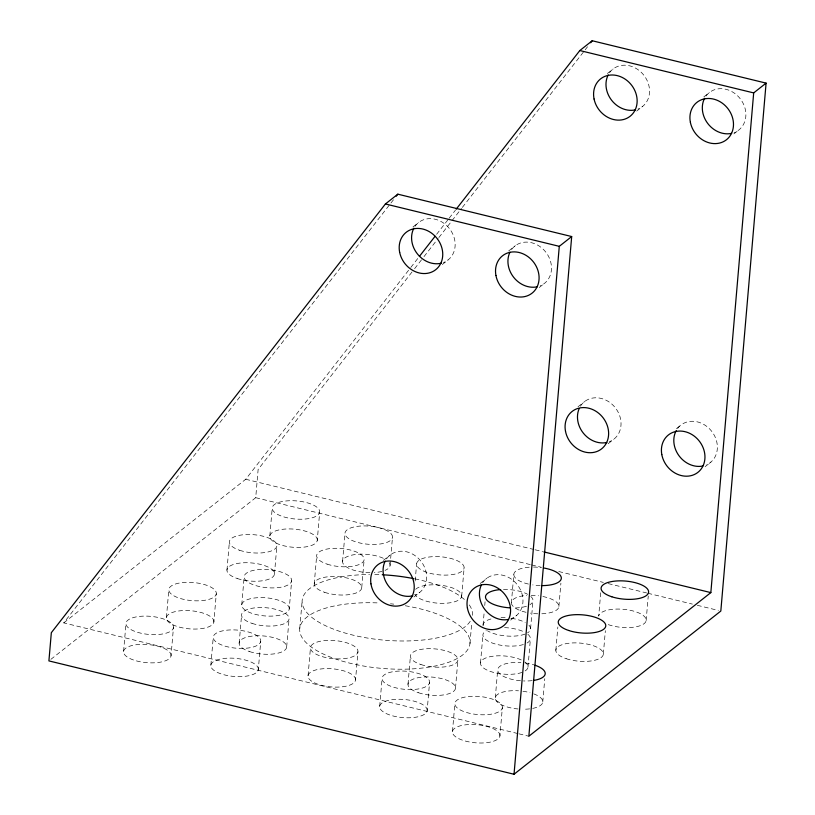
<?xml version="1.0" encoding="UTF-8"?>
<svg xmlns="http://www.w3.org/2000/svg" width="815" height="815" viewBox="0 0 815 815"><rect width="100%" height="100%" fill="white"/><g stroke="black" fill="none" stroke-linecap="round" stroke-linejoin="round"><path stroke-width="0.61" stroke-dasharray="4.08 3.06" d="M123.595 651.348L126.019 623.118M166.423 617.556L168.848 589.327M171.028 655.851A23.829 9.077 4.9 0 0 136.625 644.685A23.829 9.077 4.9 0 0 134.281 660.262A23.829 9.077 4.9 0 0 171.028 655.851L173.452 627.632A23.829 9.077 4.9 0 0 139.049 616.456A23.829 9.077 4.9 0 0 136.696 632.043A23.829 9.077 4.9 0 0 173.452 627.632M213.856 622.039A23.829 9.077 4.9 0 0 179.432 610.883A23.829 9.077 4.9 0 0 177.14 626.47A23.829 9.077 4.9 0 0 213.856 622.039L216.281 593.819A23.829 9.077 4.9 0 0 181.847 582.664A23.829 9.077 4.9 0 0 179.555 598.241A23.829 9.077 4.9 0 0 216.281 593.819M210.851 665.264L213.275 637.045M226.967 570.093L229.382 541.873M241.749 604.791L244.174 576.572M239.172 643.218L241.586 614.999M50.907 659.325L255.716 497.69L258.131 469.46L413.837 269.663M258.324 669.492A23.829 9.077 4.9 0 0 223.575 658.51A23.829 9.077 4.9 0 0 221.874 674.148A23.829 9.077 4.9 0 0 258.324 669.492L260.739 641.273A23.829 9.077 4.9 0 0 225.989 630.28A23.829 9.077 4.9 0 0 224.288 645.918A23.829 9.077 4.9 0 0 260.739 641.273M269.826 535.934L272.251 507.714M274.461 573.892L276.886 545.673M289.233 608.958A23.829 9.077 4.9 0 0 254.402 598.006A23.829 9.077 4.9 0 0 252.844 613.654A23.829 9.077 4.9 0 0 289.233 608.958L291.648 580.738A23.829 9.077 4.9 0 0 256.827 569.787A23.829 9.077 4.9 0 0 255.258 585.435A23.829 9.077 4.9 0 0 291.648 580.738M286.676 646.815L289.101 618.595M299.767 628.385L302.192 600.166M317.259 540.447A23.829 9.077 4.9 0 0 282.856 529.271A23.829 9.077 4.9 0 0 280.513 544.848A23.829 9.077 4.9 0 0 317.259 540.447L319.674 512.217A23.829 9.077 4.9 0 0 285.281 501.052A23.829 9.077 4.9 0 0 282.927 516.629A23.829 9.077 4.9 0 0 319.674 512.217M314.233 583.978L316.658 555.759M308.06 675.778L310.474 647.558M342.585 561.352L345.01 533.132M361.748 587.574L364.162 559.355M355.534 679.944A23.829 9.077 4.9 0 0 320.703 668.993A23.829 9.077 4.9 0 0 319.144 684.641A23.829 9.077 4.9 0 0 355.534 679.944L357.948 651.725A23.829 9.077 4.9 0 0 323.127 640.773A23.829 9.077 4.9 0 0 321.558 656.421A23.829 9.077 4.9 0 0 357.948 651.725M390.069 565.467L392.484 537.248A23.829 9.077 4.9 0 0 357.602 526.327A23.829 9.077 4.9 0 0 356.145 541.985A23.829 9.077 4.9 0 0 392.484 537.248M379.688 706.391L382.103 678.172M415.161 580.952L416.628 563.766M407.999 684.366L410.414 656.136M427.152 710.66A23.829 9.077 4.9 0 0 392.453 699.647A23.829 9.077 4.9 0 0 390.65 715.275A23.829 9.077 4.9 0 0 427.152 710.66L429.566 682.44A23.829 9.077 4.9 0 0 394.868 671.417A23.829 9.077 4.9 0 0 393.075 687.055A23.829 9.077 4.9 0 0 429.566 682.44M461.687 596.162L464.102 567.943A23.829 9.077 4.9 0 0 429.281 556.991A23.829 9.077 4.9 0 0 427.722 572.639A23.829 9.077 4.9 0 0 464.102 567.943M455.504 687.962L457.928 659.743M452.478 731.493L454.902 703.274M469.97 643.544L471.763 622.691M483.061 625.115L484.12 612.849M484.752 605.484L485.068 601.806M480.514 662.972L482.928 634.753M495.296 697.844L497.71 669.624M499.911 736.006A23.829 9.077 4.9 0 0 465.518 724.83A23.829 9.077 4.9 0 0 463.165 740.407A23.829 9.077 4.9 0 0 499.911 736.006L502.335 707.787A23.829 9.077 4.9 0 0 467.932 696.611A23.829 9.077 4.9 0 0 465.589 712.188A23.829 9.077 4.9 0 0 502.335 707.787M529.22 567.199A23.829 9.077 4.9 0 0 513.827 574.432L511.402 602.652A23.829 9.077 4.9 0 1 526.796 595.419M530.575 628.722L532.99 600.492M527.988 667.149L530.402 638.919M542.759 702.051L544.766 678.732M558.907 606.452L560.903 583.143M555.85 650.268L557.847 626.959M600.716 592.77L598.709 616.079A23.829 9.077 4.9 0 1 628.681 610.007A23.829 9.077 4.9 0 1 643.544 624.056A23.829 9.077 4.9 0 1 607.389 624.29M603.355 654.007L605.351 630.698M646.142 620.592L648.251 596.05M517.719 733.52L63.743 622.884L394.704 198.188M63.743 622.884L245.722 479.261L410.037 268.41M410.821 267.412L418.645 257.367M436.636 234.282L448.372 219.215M449.157 218.216L455.412 210.178M414.621 268.665L423.23 257.622M424.004 256.613L438.093 238.54M438.878 237.542L461.565 208.416M462.349 207.417L584.406 50.795M585.19 49.786L587.534 46.771M412.971 226.947L418.696 222.424M607.379 73.503L613.104 68.99M442.321 264.488L448.046 259.965M636.698 111.074L642.424 106.561M508.692 250.918L515.375 245.641M703.844 96.893L709.57 92.37M539.275 287.471L544.053 283.702M733.867 133.894L738.645 130.135M383.345 560.404L390.028 555.137M578.039 406.746L584.722 401.479M413.969 596.947L419.694 592.423M608.061 443.757L613.787 439.244M480.208 583.479L486.942 578.171M676.481 428.588L681.299 424.778M510.679 620.113L516.466 615.549M705.118 466.659L710.894 462.095M245.722 479.261L533.947 549.493M535.19 549.799L542.607 551.612M255.716 497.69L530.331 564.612M531.563 564.907L541.466 567.322M558.784 571.539L603.314 582.399M608.265 583.601L646.611 592.943M647.843 593.249L692.373 604.098M697.324 605.311L718.351 610.435M518.961 733.826L528.854 736.24M470.224 621.264A85.443 32.559 4.9 0 1 380.208 639.775A85.443 32.559 4.9 0 1 302.284 603.589A85.443 32.559 4.9 0 1 369.541 574.504M374.808 574.524A85.443 32.559 4.9 0 1 380.116 574.677M414.927 578.874A85.443 32.559 4.9 0 1 465.793 600.818M469.318 604.954A85.443 32.559 4.9 0 1 472.394 615.325M527.906 634.315A23.829 9.077 4.9 0 1 527.04 643.015M523.352 644.543A23.829 9.077 4.9 0 1 491.985 642.923A23.829 9.077 4.9 0 1 486.3 630.657M504.587 627.611A23.829 9.077 4.9 0 1 524.595 632.175M532.042 680.647A23.829 9.077 4.9 0 1 523.475 680.943M520.49 680.759A23.829 9.077 4.9 0 1 497.69 669.899A23.829 9.077 4.9 0 1 520.907 662.575M525.369 663.023A23.829 9.077 4.9 0 1 533.723 664.826M530.799 596.448A23.829 9.077 4.9 0 1 529.974 604.659M526.449 606.238A23.829 9.077 4.9 0 1 513.532 607.97M503.487 589.439A23.829 9.077 4.9 0 1 527.641 594.288M540.131 585.577A23.829 9.077 4.9 0 1 532.715 584.895M528.446 584.07A23.829 9.077 4.9 0 1 513.827 574.432M533.53 567.057A23.829 9.077 4.9 0 1 540.966 567.566M580.412 406.227A23.829 20.416 51.7 0 1 615.019 407.388A23.829 20.416 51.7 0 1 609.294 441.72M677.662 428.384A23.829 20.416 51.7 0 1 711.577 431.145A23.829 20.416 51.7 0 1 706.554 464.825M609.559 72.688A23.829 20.416 51.7 0 1 643.881 75.245A23.829 20.416 51.7 0 1 637.962 109.088M705.994 96.038A23.829 20.416 51.7 0 1 740.336 98.87A23.829 20.416 51.7 0 1 734.152 132.621M482.551 582.827A23.829 20.416 51.7 0 1 517.219 584.61A23.829 20.416 51.7 0 1 510.913 618.748M386.524 558.886A23.829 20.416 51.7 0 1 420.815 561.046A23.829 20.416 51.7 0 1 415.263 595.011M511.616 249.441A23.829 20.416 51.7 0 1 545.734 252.029A23.829 20.416 51.7 0 1 540.325 285.81M415.029 226.315A23.829 20.416 51.7 0 1 449.473 228.648A23.829 20.416 51.7 0 1 443.38 262.573M405.32 605.759A85.443 32.559 4.9 0 1 451.867 661.036A85.443 32.559 4.9 0 1 309.405 645.592A85.443 32.559 4.9 0 1 379.831 602.998M390.528 603.793A85.443 32.559 4.9 0 1 393.727 604.129M415.65 589.306A23.829 9.077 4.9 0 1 453.018 588.135A23.829 9.077 4.9 0 1 450.328 602.754A23.829 9.077 4.9 0 1 414.733 594.308M528.966 625.237A23.829 9.077 4.9 0 1 527.56 632.878M525.023 634.101A23.829 9.077 4.9 0 1 487.513 630.81M483.101 625.696A23.829 9.077 4.9 0 1 492.983 618.504M501.062 617.658A23.829 9.077 4.9 0 1 506.971 617.821M511.423 618.32A23.829 9.077 4.9 0 1 525.217 622.507M524.779 661.984A23.829 9.077 4.9 0 1 524.616 671.244M521.967 672.426A23.829 9.077 4.9 0 1 487.696 670.378A23.829 9.077 4.9 0 1 487.92 657.247A23.829 9.077 4.9 0 1 522.17 660.394M533.754 693.871A23.829 9.077 4.9 0 1 532.205 708.49M529.628 708.877A23.829 9.077 4.9 0 1 522.537 709.213M518.075 708.979A23.829 9.077 4.9 0 1 495.276 698.129A23.829 9.077 4.9 0 1 518.493 690.804M522.955 691.252A23.829 9.077 4.9 0 1 529.995 692.668M542.892 596.509A23.829 9.077 4.9 0 1 558.876 606.737A23.829 9.077 4.9 0 1 540.651 613.817M537.717 613.797A23.829 9.077 4.9 0 1 530.29 613.114M526.021 612.299A23.829 9.077 4.9 0 1 511.423 603.232M531.115 595.286A23.829 9.077 4.9 0 1 538.542 595.785M389.163 562.574A23.829 9.077 4.9 0 1 385.037 570.388M381.96 571.407A23.829 9.077 4.9 0 1 374.289 572.578M369.949 572.68A23.829 9.077 4.9 0 1 343.787 564.632A23.829 9.077 4.9 0 1 355.177 554.546A23.829 9.077 4.9 0 1 385.149 559.233M239.641 550.278A23.829 9.077 4.9 0 0 276.815 546.233A23.829 9.077 4.9 0 0 242.952 534.793A23.829 9.077 4.9 0 0 239.641 550.278M252.069 623.383A23.829 9.077 4.9 0 0 289.04 619.166A23.829 9.077 4.9 0 0 254.922 607.847A23.829 9.077 4.9 0 0 252.069 623.383M327.131 564.133A23.829 9.077 4.9 0 0 364.101 559.915A23.829 9.077 4.9 0 0 329.983 548.607A23.829 9.077 4.9 0 0 327.131 564.133M420.897 664.52A23.829 9.077 4.9 0 0 457.867 660.303A23.829 9.077 4.9 0 0 423.749 648.995A23.829 9.077 4.9 0 0 420.897 664.52M418.472 692.74A23.829 9.077 4.9 0 0 455.453 688.532A23.829 9.077 4.9 0 0 421.335 677.214A23.829 9.077 4.9 0 0 418.472 692.74M249.645 651.603A23.829 9.077 4.9 0 0 286.625 647.385A23.829 9.077 4.9 0 0 252.507 636.067A23.829 9.077 4.9 0 0 249.645 651.603M324.716 592.352A23.829 9.077 4.9 0 0 361.687 588.145A23.829 9.077 4.9 0 0 327.569 576.826A23.829 9.077 4.9 0 0 324.716 592.352M566.17 658.673A23.829 9.077 4.9 0 0 603.283 654.577A23.829 9.077 4.9 0 0 569.349 643.178A23.829 9.077 4.9 0 0 566.17 658.673M237.216 578.497A23.829 9.077 4.9 0 0 274.39 574.453A23.829 9.077 4.9 0 0 240.527 563.012A23.829 9.077 4.9 0 0 237.216 578.497"/><path stroke-width="1.22" d="M514.031 774.25L559.284 246.334L571.692 236.544L397.832 194.174L385.424 203.964L51.335 632.684L48.91 660.904L514.031 774.25L720.827 611.036L766.09 83.12L592.23 40.75L579.822 50.54L456.196 209.18M571.692 236.544L528.854 736.24L710.843 592.607L753.681 92.91L766.09 83.12M396.273 196.181L397.832 194.174M419.419 256.368L435.078 236.289M590.661 42.757L592.23 40.75M579.822 50.54L753.681 92.91M385.424 203.964L559.284 246.334M543.85 551.908L710.843 592.607M382.255 574.769A85.443 32.559 4.9 0 1 413.908 578.67M534.976 665.223A23.829 9.077 4.9 0 1 533.356 680.474M510.567 607.888A23.829 9.077 4.9 0 1 486.025 598.923A23.829 9.077 4.9 0 1 500.634 589.571M543.88 568.014A23.829 9.077 4.9 0 1 561.301 578.518A23.829 9.077 4.9 0 1 541.608 585.608M606.798 442.474A23.829 20.416 51.7 0 1 583.489 433.325A23.829 20.416 51.7 0 1 579.19 408.539M702.836 466.017A23.829 20.416 51.7 0 1 679.15 455.942A23.829 20.416 51.7 0 1 676.246 430.565M635.466 109.852A23.829 20.416 51.7 0 1 611.647 100.296A23.829 20.416 51.7 0 1 608.204 74.919M731.646 133.365A23.829 20.416 51.7 0 1 707.878 123.636A23.829 20.416 51.7 0 1 704.618 98.248M508.387 619.441A23.829 20.416 51.7 0 1 485.18 609.905A23.829 20.416 51.7 0 1 481.288 585.119M412.787 595.806A23.829 20.416 51.7 0 1 388.908 586.515A23.829 20.416 51.7 0 1 385.189 561.127M537.228 286.788A23.829 20.416 51.7 0 1 513.695 277.324A23.829 20.416 51.7 0 1 509.935 252.232M441.312 263.214A23.829 20.416 51.7 0 1 417.27 253.74A23.829 20.416 51.7 0 1 413.898 228.159M568.595 630.453A23.829 9.077 4.9 0 0 605.698 626.358A23.829 9.077 4.9 0 0 571.763 614.948A23.829 9.077 4.9 0 0 568.595 630.453M611.82 596.774A23.829 9.077 4.9 0 0 648.567 592.373A23.829 9.077 4.9 0 0 614.164 581.197A23.829 9.077 4.9 0 0 611.82 596.774M661.8 454.576A23.829 20.416 51.7 0 0 697.477 472.69A23.829 20.416 51.7 0 0 690.274 433.621A23.829 20.416 51.7 0 0 661.8 454.576M565.529 431.43A23.829 20.416 51.7 0 0 601.378 449.034A23.829 20.416 51.7 0 0 593.636 409.986A23.829 20.416 51.7 0 0 565.529 431.43M690.376 122.321A23.829 20.416 51.7 0 0 726.236 139.925A23.829 20.416 51.7 0 0 718.484 100.877A23.829 20.416 51.7 0 0 690.376 122.321M594.074 99.023A23.829 20.416 51.7 0 0 630.015 116.351A23.829 20.416 51.7 0 0 621.988 77.323A23.829 20.416 51.7 0 0 594.074 99.023M370.957 583.856A23.829 20.416 51.7 0 0 406.257 602.978A23.829 20.416 51.7 0 0 400.145 563.878A23.829 20.416 51.7 0 0 370.957 583.856M467.392 607.949A23.829 20.416 51.7 0 0 503.049 626.144A23.829 20.416 51.7 0 0 495.928 587.065A23.829 20.416 51.7 0 0 467.392 607.949M495.928 275.48A23.829 20.416 51.7 0 0 531.645 293.492A23.829 20.416 51.7 0 0 524.34 254.423A23.829 20.416 51.7 0 0 495.928 275.48M399.686 252.467A23.829 20.416 51.7 0 0 435.638 269.765A23.829 20.416 51.7 0 0 427.569 230.737A23.829 20.416 51.7 0 0 399.686 252.467"/></g></svg>
